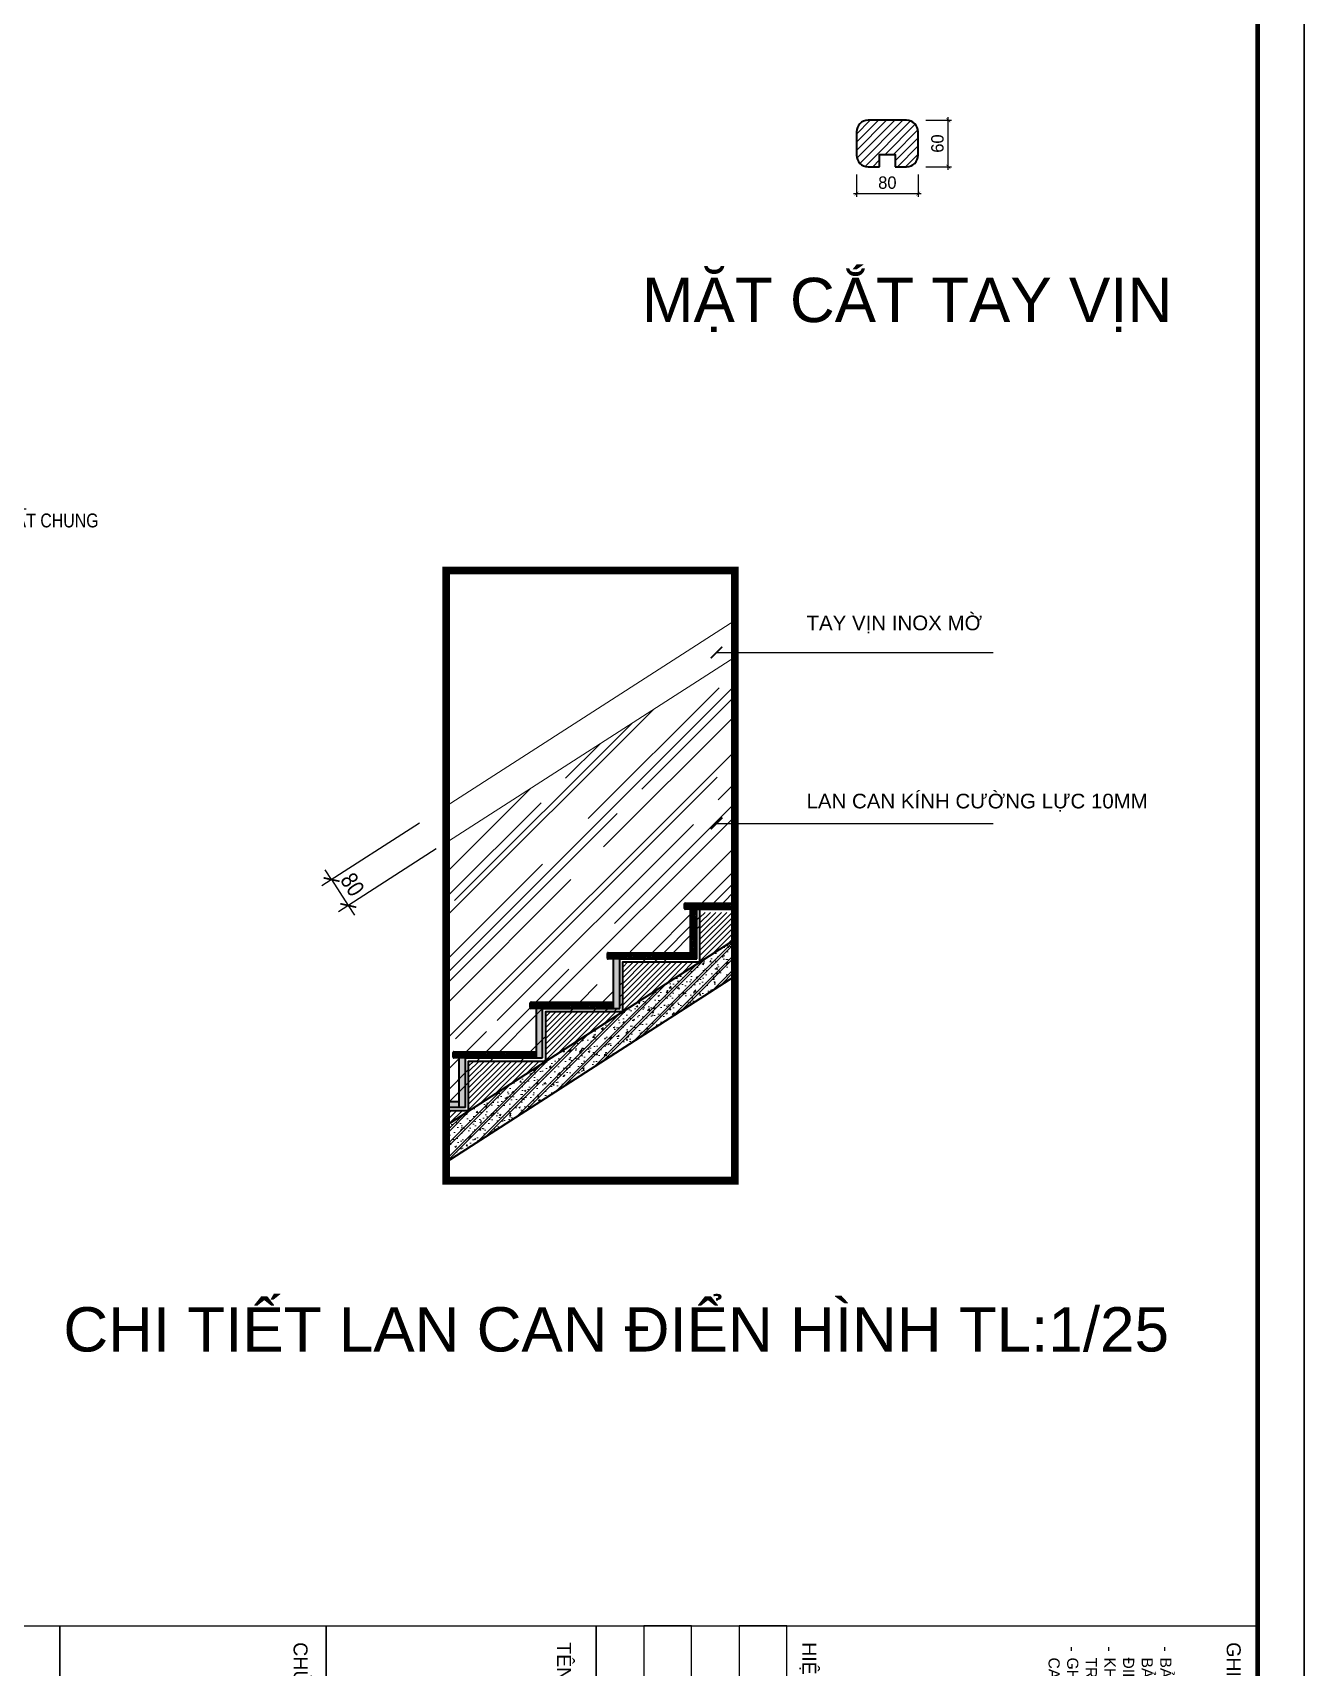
# Model space of a CAD drawing. Header units: inches. Extents: x 236662 to 497023, y -248575 to 81795.
# Drawn here: x 292130 to 300376, y -183264 to -172658 of the extents above; entities that cross this region are included whole.
import ezdxf
from ezdxf.enums import TextEntityAlignment as Align
from ezdxf.xclip import XClip

# ---------------------------------------------------------------- set-up
doc = ezdxf.new("R2010")
doc.units = ezdxf.units.IN
doc.header["$LTSCALE"] = 10
doc.header["$MEASUREMENT"] = 0
doc.linetypes.add('ACAD_ISO02W100', pattern=[15, 12, -3])
for name, color, linetype in [('01. HP_TEXT', 9, 'Continuous'), ('07. HP_KY HIEU', 43, 'Continuous'), ('08. HP_DIM', 118, 'Continuous'), ('NOITHAT', 144, 'Continuous')]:
    doc.layers.add(name, color=color, linetype=linetype)
for name, color, linetype, lineweight in [('02. HP_BE TONG', 1, 'Continuous', 35), ('03. HP_TUONG', 2, 'Continuous', 35), ('06. HP_THAY 1', 134, 'Continuous', 15), ('06. HP_THAY 2', 147, 'Continuous', 13), ('09_HP_HATCH', 8, 'Continuous', 5), ('TUONG', 5, 'Continuous', 35)]:
    doc.layers.add(name, color=color, linetype=linetype, lineweight=lineweight)
doc.layers.add('Tpl_Bound', color=1, linetype='Continuous', plot=False)
doc.styles.add('BIM STANDARDS', font='VAVOB.TTF')
doc.styles.add('Dimtext', font='vni.common.VAVON.ttf')
doc.styles.add('TA1', font='arial.ttf')
doc.styles.add('TEXT (none)', font='arial.ttf')
doc.styles.add('text2', font='VHELVCN.TTF')
doc.styles.add('VN-HELVE', font='VHELVEN.TTF')
doc.dimstyles.new('1.10', dxfattribs={"dimscale": 0, "dimtxt": 80, "dimasz": 25, "dimexe": 20, "dimexo": 50, "dimgap": 30, "dimtad": 1, "dimdec": 0, "dimlfac": 0.2, "dimdsep": 46, "dimtxsty": 'Dimtext', "dimblk": 'ARCHTICK', "dimcen": 250, "dimdle": 20, "dimclrd": 256, "dimclre": 256, "dimclrt": 7, "dimadec": 0, "dimazin": 0, "dimtfac": 1, "dimtdec": 0, "dimtix": 1, "dimtmove": 2, "dimatfit": 3, "dimldrblk": 'OPEN90', "dimfxl": 1, "dimtolj": 1, "dimarcsym": 0})
doc.dimstyles.new('AL-100 (1-50)', dxfattribs={"dimscale": 0.5, "dimtxt": 220, "dimasz": 150, "dimexe": 150, "dimexo": 150, "dimgap": 80, "dimtad": 1, "dimdec": 0, "dimzin": 9, "dimtxsty": 'text2', "dimblk": 'ARCHTICK', "dimcen": 1, "dimdle": 150, "dimclrd": 256, "dimclre": 256, "dimclrt": 7, "dimadec": 0, "dimazin": 0, "dimtfac": 1, "dimtdec": 0, "dimtix": 1, "dimtmove": 2, "dimatfit": 3, "dimldrblk": 'ARCHTICK', "dimfxl": 1, "dimtolj": 1, "dimtzin": 0, "dimlwd": -1, "dimlwe": -1, "dimarcsym": 0})
doc.dimstyles.new('AL-50', dxfattribs={"dimscale": 0.5, "dimtxt": 220, "dimasz": 150, "dimexe": 150, "dimexo": 150, "dimgap": 80, "dimtad": 1, "dimdec": 0, "dimlfac": 0.5, "dimzin": 9, "dimtxsty": 'text2', "dimblk": 'ARCHTICK', "dimcen": 1, "dimdle": 150, "dimclrd": 256, "dimclre": 256, "dimclrt": 7, "dimadec": 0, "dimazin": 0, "dimtfac": 1, "dimtdec": 0, "dimtix": 1, "dimtmove": 2, "dimatfit": 3, "dimldrblk": 'ARCHTICK', "dimfxl": 1, "dimtolj": 1, "dimtzin": 0, "dimlwd": -1, "dimlwe": -1, "dimarcsym": 0})

# ---------------------------------------------------------------- blocks, each defined once
blk = doc.blocks.new('KHUNG TEN A-3')
at = {"layer": '01. HP_TEXT'}
for points in [[(365, 220.95), (365, 292), (415, 292), (415, 220.95)], [(365, 241.41), (365, 236.3), (415, 236.3), (415, 241.41)], [(365, 231.18), (365, 236.3), (415, 236.3), (415, 231.18)], [(365, 231.18), (365, 226.07), (415, 226.07), (415, 231.18)], [(365, 220.95), (365, 226.07), (415, 226.07), (415, 220.95)], [(365, 191.95), (365, 220.95), (415, 220.95), (415, 191.95)], [(365, 163.34), (365, 191.95), (415, 191.95), (415, 163.34)], [(365, 116.74), (365, 163.34), (415, 163.34), (415, 116.74)]]:
    blk.add_lwpolyline(points, close=True, dxfattribs=at)
at = {"layer": '02. HP_BE TONG', "color": 1, "const_width": 0.5}
blk.add_lwpolyline([(15, 5), (415, 5), (415, 292), (15, 292)], close=True, dxfattribs=at)
at = {"layer": '06. HP_THAY 1'}
blk.add_lwpolyline([(0, 297), (420, 297), (420, 0), (0, 0)], close=True, dxfattribs=at)
at = {"layer": 'Defpoints'}
blk.add_lwpolyline([(0, 0), (420, 0), (420, 297), (0, 297)], close=True, dxfattribs=at)
at = {"layer": '01. HP_TEXT', "color": 7, "style": 'TA1'}
for s, p in [('GHI CHÚ CHUNG', (366.75, 288.67)), ('HIỆU CHỈNH', (366.75, 243.09)), ('TÊN CÔNG TRÌNH', (366.75, 216.75)), ('CHỦ ĐẦU TƯ', (366.75, 188.44))]:
    blk.add_text(s, height=1.5, dxfattribs=at).set_placement(p)
at = {"layer": '01. HP_TEXT', "insert": (366, 282.73), "char_height": 1.2, "attachment_point": 1, "style": 'TEXT (none)'}
blk.add_mtext_dynamic_manual_height_columns('\\pi-1.2,l2.4,t2.4,4.8;-^IBẢN VẼ NÀY PHẢI ĐƯỢC XEM CÙNG VỚI CÁC \\P\\pi0,t4.8;BẢN VẼ LIÊN QUAN: KIẾN TRÚC - KẾT CẤU - CƠ \\PĐIỆN.\\P\\pi-1.2,t2.4,4.8;-^IKHÔNG SỬ DỤNG THƯỚC ĐỂ ĐO KÍCH THƯỚC \\P\\pi0,t4.8;TRỰC TIẾP TRÊN BẢN VẼ.\\P\\pi-1.2,t2.4,4.8;-^IGHI CHÚ CAO ĐỘ TRÊN BẢN VẼ KIẾN TRÚC LÀ \\P\\pi0,t4.8;CAO ĐỘ HOÀN THIỆN DỰ ÁN.', width=42.6333, gutter_width=2.41, heights=[32.36], dxfattribs=at)
blk = doc.blocks.new('MATCAT 1-1')
at = {"layer": '09_HP_HATCH'}
h = blk.add_hatch(dxfattribs=at)
h.set_pattern_fill('CHAU-01', color=256, scale=15, pattern_type=2)
h.set_pattern_definition([(50, (-142586.48, -76117.05), (107.589027, -9.41282), [11.25, -123.75]), (355, (-142586.48, -76117.05), (-20.8127, 112.82882), [9, -99]), (100.4514, (-142577.52, -76117.83), (86.77641, 103.41593), [9.56103, -105.17132]), (46.1842, (-142586.48, -76087.05), (160.08616, -24.82785), [16.875, -185.625]), (96.6356, (-142573.14, -76089.12), (140.1994, 146.11768), [14.34154, -157.75695]), (351.1842, (-142586.48, -76087.05), (140.1993, 146.11779), [13.5, -148.5]), (21, (-142571.48, -76094.55), (89.53606, -60.392834), [11.25, -123.75]), (326, (-142571.48, -76094.55), (36.4973, 108.77251), [9, -99]), (71.4514, (-142564.02, -76099.58), (126.033394, 48.379575), [9.56103, -105.17132]), (37.5, (-142586.483, -76117.05), (1.823978, 49.934078), [0, -97.8, 0, -100.5, 0, -99.375]), (7.5, (-142586.483, -76117.05), (39.46043, 59.161757), [0, -57.3, 0, -95.55, 0, -37.875]), (327.5, (-142619.933, -76117.05), (80.073365, -3.383231), [0, -37.5, 0, -117, 0, -155.25]), (317.5, (-142634.93, -76117.05), (87.477925, 15.015747), [0, -48.75, 0, -77.7, 0, -110.25]), (45, (-142586.483, -76117.05), (-45.078057, 45.078057), []), (45, (-142586.483, -76098.674), (-45.078057, 45.078057), [])])
h.paths.add_polyline_path([(-5400, 2824), (-5400, 2724), (-200, 2724), (-200, 2824)])
h = blk.add_hatch(dxfattribs=at)
h.set_pattern_fill('ANSI31', color=8, scale=200)
h.paths.add_polyline_path([(-5450, 2524), (-5600, 2524), (-5600, 200), (-5450, 200)])
h.paths.add_polyline_path([(-1350, 2724), (-1450, 2724), (-1450, 0), (-1350, 0)])
h.paths.add_polyline_path([(0, 2474), (-150, 2474), (-150, 0), (0, 0)])
at = {"layer": '02. HP_BE TONG'}
blk.add_lwpolyline([(-5400, 2824), (-5400, 2724), (-200, 2724), (-200, 2824)], close=True, dxfattribs=at)
at = {"layer": '02. HP_BE TONG', "const_width": 50}
blk.add_lwpolyline([(-17185, 0), (-15000, 0), (-15000, 200), (-5450, 200), (-5450, 0), (-1350, 0), (-1350, -50), (-150, -50), (-150, 0), (159, 0)], dxfattribs=at)
at = {"layer": '02. HP_BE TONG'}
blk.add_lwpolyline([(-17185, -50), (-14950, -50), (-14950, 150), (-5500, 150), (-5500, -50), (-1400, -50), (-1400, -100), (-100, -100), (-100, -50), (159, -50)], dxfattribs=at)
at = {"layer": '06. HP_THAY 2'}
for points in [[(-5400, 5824), (-150, 5824), (-150, 5844), (-5400, 5844)], [(-5400, 2600), (-1450, 2600), (-1450, 2620), (-5400, 2620)]]:
    blk.add_lwpolyline(points, close=True, dxfattribs=at)
blk = doc.blocks.new('ghi chu caoi tang')
at = {"ltscale": 100}
blk.add_lwpolyline([(613796, -45420), (612834, -45420)], dxfattribs=at)
at = {"flags": 128}
blk.add_lwpolyline([(613789, -45442), (613597, -45442), (613693, -45617)], close=True, dxfattribs=at)
blk.add_lwpolyline([(613789, -45442), (613597, -45442), (613693, -45617)], close=True, dxfattribs=at)
blk.add_solid([(613693, -45617), (613597, -45442), (613789, -45442)])
blk.add_solid([(613693, -45617), (613597, -45442), (613789, -45442)])
at = {"style": 'BIM STANDARDS'}
for p in [(613089, -45362), (613089, -45707)]:
    blk.add_attdef('COS-VEF', text='', height=177, dxfattribs=at).set_placement(p, align=Align.CENTER)
blk = doc.blocks.new('_ArchTick')
at = {"color": 0, "linetype": 'ByBlock', "const_width": 0.15}
blk.add_lwpolyline([(-0.5, -0.5), (0.5, 0.5)], dxfattribs=at)
blk = doc.blocks.new('*D498')
at = {"layer": '08. HP_DIM', "transparency": 16777216}
for p, q in [((294639, -177786), (294005, -178194)), ((294747, -177954), (294113, -178362)), ((294068, -178153), (294027, -178090)), ((294068, -178153), (294176, -178321)), ((294176, -178321), (294217, -178384))]:
    blk.add_line(p, q, dxfattribs=at)
at = {"layer": 'Defpoints', "color": 0, "transparency": 16777216}
for p in [(294702, -177745), (294810, -177913), (294176, -178321)]:
    blk.add_point(p, dxfattribs=at)
at = {"layer": '08. HP_DIM', "transparency": 16777216, "xscale": 75, "yscale": 75, "zscale": 75}
for p, rotation in [((294068, -178153), 302.7460962240385), ((294176, -178321), 122.7460962240385)]:
    blk.add_blockref('_ArchTick', p, dxfattribs=dict(at, rotation=rotation))
at = {"layer": '08. HP_DIM', "color": 7, "transparency": 16777216, "insert": (294203, -178185), "char_height": 110, "attachment_point": 5, "rotation": 302.7461, "style": 'text2'}
blk.add_mtext('\\A1;80', dxfattribs=at)
blk = doc.blocks.new('*D499')
at = {"layer": '08. HP_DIM', "lineweight": -2, "ltscale": 200, "transparency": 16777216}
for p, q in [((298067, -173547), (298067, -173206)), ((297922, -173226), (298087, -173226)), ((297922, -173527), (298087, -173527))]:
    blk.add_line(p, q, dxfattribs=at)
at = {"layer": 'Defpoints', "color": 0, "ltscale": 200, "transparency": 16777216}
for p in [(297872, -173226), (298067, -173226), (297872, -173527)]:
    blk.add_point(p, dxfattribs=at)
at = {"layer": '08. HP_DIM', "lineweight": -2, "ltscale": 200, "transparency": 16777216, "xscale": 25, "yscale": 25, "zscale": 25}
for p, rotation in [((298067, -173226), 90), ((298067, -173527), 270)]:
    blk.add_blockref('_ArchTick', p, dxfattribs=dict(at, rotation=rotation))
at = {"layer": '08. HP_DIM', "color": 7, "lineweight": 5, "ltscale": 200, "transparency": 16777216, "insert": (297997, -173377), "char_height": 80, "attachment_point": 5, "rotation": 90, "style": 'Dimtext'}
blk.add_mtext('\\A1;60', dxfattribs=at)
blk = doc.blocks.new('_Open90')
at = {"color": 0, "linetype": 'ByBlock', "lineweight": -2}
for p, q in [((0, 0), (-1, 0)), ((-0.5, 0.5), (0, 0)), ((0, 0), (-0.5, -0.5))]:
    blk.add_line(p, q, dxfattribs=at)
blk = doc.blocks.new('*D500')
at = {"layer": '08. HP_DIM', "lineweight": -2, "ltscale": 200, "transparency": 16777216}
for p, q in [((297472, -173577), (297472, -173722)), ((297872, -173577), (297872, -173722)), ((297452, -173702), (297892, -173702))]:
    blk.add_line(p, q, dxfattribs=at)
at = {"layer": 'Defpoints', "color": 0, "ltscale": 200, "transparency": 16777216}
for p in [(297472, -173527), (297872, -173527), (297872, -173702)]:
    blk.add_point(p, dxfattribs=at)
at = {"layer": '08. HP_DIM', "lineweight": -2, "ltscale": 200, "transparency": 16777216, "xscale": 25, "yscale": 25, "zscale": 25, "rotation": 180}
blk.add_blockref('_ArchTick', (297472, -173702), dxfattribs=at)
at = {"layer": '08. HP_DIM', "lineweight": -2, "ltscale": 200, "transparency": 16777216, "xscale": 25, "yscale": 25, "zscale": 25}
blk.add_blockref('_ArchTick', (297872, -173702), dxfattribs=at)
at = {"layer": '08. HP_DIM', "color": 7, "lineweight": 5, "ltscale": 200, "transparency": 16777216, "insert": (297672, -173631), "char_height": 80, "attachment_point": 5, "style": 'Dimtext'}
blk.add_mtext('\\A1;80', dxfattribs=at)

msp = doc.modelspace()

# ---------------------------------------------------------------- hatches: boundary and pattern name
at = {"layer": '09_HP_HATCH'}
h = msp.add_hatch(dxfattribs=at)
h.set_pattern_fill('AR-RROOF', color=8, scale=300, angle=45)
h.set_pattern_definition([(45, (-0.02, -21312.1), (254.55844, 678.8225), [4500, -600, 1500, -300]), (45, (176.05, -20923.9), (-494.26764, 70.00357), [900, -99, 1800, -225]), (45, (-74.27, -21025.72), (960.95812, 1245.21504), [2400, -420, 1200, -300])])
edge = h.paths.add_edge_path()
edge.add_line((296683.1, -176708.9), (294825.4, -177903.7))
edge.add_line((294825.4, -177903.7), (294810.3, -179747.7))
edge.add_line((294810.3, -179747.7), (294956.3, -179653.6))
edge.add_line((294956.3, -179653.6), (294956.3, -179330.6))
edge.add_line((294956.3, -179330.6), (295456.3, -179330.6))
edge.add_line((295456.3, -179330.6), (295456.3, -179009.6))
edge.add_line((295456.3, -179009.6), (295956.3, -179009.6))
edge.add_line((295956.3, -179009.6), (295956.3, -178687.6))
edge.add_line((295956.3, -178687.6), (296456.3, -178687.6))
edge.add_line((296456.3, -178687.6), (296456.3, -178345.6))
edge.add_line((296456.3, -178345.6), (296436.3, -178345.6))
edge.add_line((296436.3, -178345.6), (296436.3, -178667.6))
edge.add_line((296436.3, -178667.6), (295936.3, -178667.6))
edge.add_line((295936.3, -178667.6), (295936.3, -178989.6))
edge.add_line((295936.3, -178989.6), (295436.3, -178989.6))
edge.add_line((295436.3, -178989.6), (295361.3, -178988.5))
edge.add_arc((295361.4, -178983.5), 5, 180, 269.09269, ccw=False)
edge.add_line((295356.4, -178983.5), (295356.4, -178953.6))
edge.add_arc((295361.4, -178953.6), 5, 89.99996, 180, ccw=False)
edge.add_line((295361.4, -178948.6), (295896.3, -178948.6))
edge.add_line((295896.3, -178948.6), (295896.3, -178667.6))
edge.add_line((295896.3, -178667.6), (295861.3, -178667.6))
edge.add_arc((295861.3, -178662.6), 5, 180, 269.99996, ccw=False)
edge.add_line((295856.3, -178662.6), (295856.3, -178632.6))
edge.add_arc((295861.3, -178632.6), 5, 89.99996, 180, ccw=False)
edge.add_line((295861.3, -178627.6), (296396.3, -178627.6))
edge.add_line((296396.3, -178627.6), (296396.3, -178345.6))
edge.add_line((296396.3, -178345.6), (296361.3, -178345.6))
edge.add_arc((296361.3, -178340.6), 5, 180, 269.99996, ccw=False)
edge.add_line((296356.3, -178340.6), (296356.3, -178310.6))
edge.add_arc((296361.3, -178310.6), 5, 89.99996, 180, ccw=False)
edge.add_line((296361.3, -178305.6), (296683.1, -178305.6))
edge.add_line((296683.1, -178305.6), (296683.1, -176708.9))
at = {"layer": '09_HP_HATCH', "ltscale": 10}
h = msp.add_hatch(dxfattribs=at)
h.set_pattern_fill('ANSI36', color=256, scale=50, angle=359.99996, style=0)
h.set_pattern_definition([(44.999959, (419040.8976, -411991.258), (3.31457172, 12.15339543), [15.625, -3.125, 0, -3.125])])
edge = h.paths.add_edge_path()
edge.add_line((296683.1, -178345.6), (296683.1, -178305.6))
edge.add_line((296683.1, -178305.6), (296376.3, -178305.6))
edge.add_arc((296377.2, -178326.4), 20.9, 92.40065, 180.39364)
edge.add_arc((296374.8, -178327.2), 18.5, 178.0353, 265.25234)
edge.add_line((296373.3, -178345.6), (296683.1, -178345.6))
h = msp.add_hatch(dxfattribs=at)
h.set_pattern_fill('ANSI36', color=256, scale=50, angle=-0.00004, style=0)
h.set_pattern_definition([(45, (296396.3334, -178667.644), (3.31457, 12.1534), [15.625, -3.125, 0, -3.125])])
h.paths.add_polyline_path([(296413.5, -178345.6), (296413.5, -178667.6), (296436.3, -178667.6), (296436.3, -178345.6)])
h.paths.add_polyline_path([(296413.5, -178667.6), (296413.5, -178345.6), (296396.3, -178345.6), (296396.3, -178667.6)])
at = {"layer": '09_HP_HATCH', "ltscale": 200}
h = msp.add_hatch(dxfattribs=at)
h.set_pattern_fill('ANSI31', color=256, scale=200, style=0)
h.set_pattern_definition([(45, (1499.977, -20347.097), (-17.6776695, 17.6776695), [])])
h.paths.add_polyline_path([(296683.1, -178541.6), (296683.1, -178365.6), (296456.3, -178365.6), (296456.3, -178687.6)])
at = {"layer": '09_HP_HATCH'}
h = msp.add_hatch(dxfattribs=at)
h.set_pattern_fill('CHAU-01', color=256, scale=15, pattern_type=2)
h.set_pattern_definition([(50, (-0.02, -21312.1), (107.589027, -9.41282), [11.25, -123.75]), (355, (-0.02, -21312.1), (-20.8127, 112.82882), [9, -99]), (100.4514, (8.94, -21312.88), (86.776407, 103.41593), [9.56103, -105.171317]), (46.1842, (-0.02, -21282.1), (160.086157, -24.82785), [16.875, -185.625]), (96.6356, (13.32, -21284.16), (140.199406, 146.11768), [14.34154, -157.75695]), (351.1842, (-0.02, -21282.1), (140.19929, 146.11779), [13.5, -148.5]), (21, (14.98, -21289.6), (89.536058, -60.392834), [11.25, -123.75]), (326, (14.98, -21289.6), (36.4973, 108.772507), [9, -99]), (71.4514, (22.44, -21294.63), (126.033394, 48.379575), [9.56103, -105.171317]), (37.5, (-0.024, -21312.096), (1.8239783, 49.934078), [0, -97.8, 0, -100.5, 0, -99.375]), (7.5, (-0.024, -21312.096), (39.460431, 59.161757), [0, -57.3, 0, -95.55, 0, -37.875]), (327.5, (-33.474, -21312.096), (80.0733654, -3.3832308), [0, -37.5, 0, -117, 0, -155.25]), (317.5, (-48.474, -21312.096), (87.477925, 15.015747), [0, -48.75, 0, -77.7, 0, -110.25]), (45, (-0.024, -21312.096), (-45.078057, 45.078057), []), (45, (-0.024, -21293.72), (-45.078057, 45.078057), [])])
h.paths.add_polyline_path([(296683.1, -178779.5), (296683.1, -178541.6), (294810.3, -179747.7), (294810.3, -179985.6)])
at = {"layer": '09_HP_HATCH', "ltscale": 10}
h = msp.add_hatch(dxfattribs=at)
h.set_pattern_fill('ANSI36', color=256, scale=50, angle=-0.00004, style=0)
h.set_pattern_definition([(44.99996, (294810.2503, -179632.643), (3.314572, 12.153395), [15.625, -3.125, 0, -3.125])])
h.paths.add_polyline_path([(294896.3, -179592.6), (294810.3, -179592.6), (294810.3, -179632.6), (294896.3, -179632.6)])
h.paths.add_polyline_path([(294936.3, -179310.6), (294896.3, -179310.6), (294896.3, -179632.6), (294936.3, -179632.6)])
h.paths.add_polyline_path([(295436.3, -178989.6), (295396.4, -178989), (295396.4, -179310.6), (295436.3, -179310.6)])
h.paths.add_polyline_path([(295936.3, -178667.6), (295896.3, -178667.6), (295896.3, -178989.6), (295936.3, -178989.6)])
h = msp.add_hatch(dxfattribs=at)
h.set_pattern_fill('ANSI36', color=256, scale=50, angle=359.99996, style=0)
h.set_pattern_definition([(44.999959, (418540.87, -412313.2575), (3.31457172, 12.15339543), [15.625, -3.125, 0, -3.125])])
h.paths.add_polyline_path([(295936.3, -178667.6), (295873.2, -178667.6, -0.4000577), (295856.3, -178648.6, -0.4039906), (295876.3, -178627.6), (295896.3, -178627.6), (296396.3, -178627.6), (296396.3, -178667.6)])
at = {"layer": '09_HP_HATCH', "ltscale": 200}
h = msp.add_hatch(dxfattribs=at)
h.set_pattern_fill('ANSI31', color=256, scale=200, style=0)
h.set_pattern_definition([(45, (999.976, -20669.096), (-17.6776695, 17.6776695), [])])
h.paths.add_polyline_path([(295956.3, -179009.6), (295956.3, -178687.6), (296456.3, -178687.6)])
at = {"layer": '09_HP_HATCH', "ltscale": 10}
h = msp.add_hatch(dxfattribs=at)
h.set_pattern_fill('ANSI36', color=256, scale=50, angle=-0.00004, style=0)
h.set_pattern_definition([(134.99996, (296396.333, -178989.644), (-3.314554, 12.1534), [15.625, -3.125, 0, -3.125])])
h.paths.add_polyline_path([(295896.3, -178948.6), (295896.3, -178989.6), (295436.3, -178989.6), (295372.8, -178988.6, -0.390902), (295356.4, -178969.6, -0.4039906), (295376.4, -178948.6), (295396.4, -178948.6)])
at = {"layer": '09_HP_HATCH', "ltscale": 200}
h = msp.add_hatch(dxfattribs=at)
h.set_pattern_fill('ANSI31', color=256, scale=200, style=0)
h.set_pattern_definition([(45, (499.976, -20990.096), (-17.6776695, 17.6776695), [])])
h.paths.add_polyline_path([(295456.3, -179330.6), (295456.3, -179008.6), (295956.3, -179008.6)])
at = {"layer": '09_HP_HATCH', "ltscale": 10}
h = msp.add_hatch(dxfattribs=at)
h.set_pattern_fill('ANSI36', color=256, scale=50, angle=-0.00004, style=0)
h.set_pattern_definition([(135, (295396.405, -179598.6436), (-3.314554, 12.1534), [15.625, -3.125, 0, -3.125])])
h.paths.add_polyline_path([(295396.4, -179270.7), (295396.4, -179310.6), (294936.3, -179310.6), (294871.8, -179310.6, -0.3845499), (294856.3, -179292.6, -0.3517754), (294876.3, -179270.7), (294896.4, -179270.7)])
at = {"layer": '09_HP_HATCH', "ltscale": 200}
h = msp.add_hatch(dxfattribs=at)
h.set_pattern_fill('ANSI31', color=256, scale=200, style=0)
h.set_pattern_definition([(45, (-0.024, -21312.096), (-17.6776695, 17.6776695), [])])
h.paths.add_polyline_path([(294956.3, -179652.6), (294956.3, -179330.6), (295456.3, -179330.6)])
h = msp.add_hatch(dxfattribs=at)
h.set_pattern_fill('ANSI31', color=256, scale=200, style=0)
h.set_pattern_definition([(45, (-500.024, -21634.095), (-17.6776695, 17.6776695), [])])
h.paths.add_polyline_path([(294810.3, -179652.6), (294810.3, -179746.7), (294956.3, -179652.6)])
at = {"layer": 'NOITHAT', "lineweight": 15, "ltscale": 10}
h = msp.add_hatch(dxfattribs=at)
h.set_pattern_fill('ANSI31', color=256, scale=300, style=0)
h.set_pattern_definition([(45, (297471.64, -173527.415), (-26.5165, 26.5165), [])])
edge = h.paths.add_edge_path()
edge.add_arc((297796.6, -173301), 75, 360, 450)
edge.add_line((297796.6, -173226), (297546.6, -173226))
edge.add_arc((297546.6, -173301), 75, 90, 180)
edge.add_line((297471.6, -173301), (297471.6, -173452.4))
edge.add_arc((297546.6, -173452.4), 75, 180, 270)
edge.add_line((297546.6, -173527.4), (297621.6, -173527.4))
edge.add_line((297621.6, -173527.4), (297621.6, -173447.4))
edge.add_line((297621.6, -173447.4), (297721.6, -173447.4))
edge.add_line((297721.6, -173447.4), (297721.6, -173527.4))
edge.add_line((297721.6, -173527.4), (297796.6, -173527.4))
edge.add_arc((297796.6, -173452.4), 75, 270, 360)
edge.add_line((297871.6, -173452.4), (297871.6, -173301))

# ---------------------------------------------------------------- linework, layer by layer
at = {"layer": '02. HP_BE TONG', "elevation": 11.3, "flags": 128}
for points in [[(294810.3, -179747.7), (296683.1, -178541.6)], [(294810.3, -179985.6), (296683.1, -178779.5)]]:
    msp.add_lwpolyline(points, dxfattribs=at)
at = {"layer": '03. HP_TUONG'}
for p, q in [((296356.3, -178340.6, 11.3), (296356.3, -178310.6, 11.3)), ((296356.3, -178326.6, 11.3), (296356.3, -178326.6, 11.3)), ((296361.3, -178305.6, 11.3), (296683.1, -178305.6, 11.3)), ((296436.3, -178345.6, 11.3), (296361.3, -178345.6, 11.3)), ((296396.3, -178667.6, 11.3), (296396.3, -178345.6, 11.3)), ((296436.3, -178667.6, 11.3), (296436.3, -178345.6, 11.3)), ((296436.3, -178345.6, 11.3), (296683.1, -178345.6, 11.3)), ((296456.3, -178687.6, 11.3), (296456.3, -178345.6, 11.3)), ((295856.3, -178662.6, 11.3), (295856.3, -178632.6, 11.3)), ((295856.3, -178648.6, 11.3), (295856.3, -178648.6, 11.3)), ((295861.3, -178627.6, 11.3), (296396.3, -178627.6, 11.3)), ((295936.3, -178667.6, 11.3), (295861.3, -178667.6, 11.3)), ((295896.3, -178989.6, 11.3), (295896.3, -178667.6, 11.3)), ((295936.3, -178989.6, 11.3), (295936.3, -178667.6, 11.3)), ((295936.3, -178667.6, 11.3), (296436.3, -178667.6, 11.3)), ((295356.4, -178983.5, 11.3), (295356.4, -178953.6, 11.3)), ((295436.3, -178989.6, 11.3), (295361.3, -178988.5, 11.3)), ((295361.4, -178948.6, 11.3), (295896.3, -178948.6, 11.3)), ((295396.4, -179310.6, 11.3), (295396.4, -178988.7, 11.3)), ((295436.3, -179310.6, 11.3), (295436.3, -178989.6, 11.3)), ((295436.3, -178989.6, 11.3), (295936.3, -178989.6, 11.3)), ((294856.3, -179305.6, 11.3), (294856.3, -179275.7, 11.3)), ((294861.3, -179270.7, 11.3), (295396.4, -179270.7, 11.3)), ((294936.3, -179310.6, 11.3), (294861.3, -179310.6, 11.3)), ((294896.3, -179632.6, 11.3), (294896.3, -179310.6, 11.3)), ((294936.3, -179632.6, 11.3), (294936.3, -179310.6, 11.3)), ((294936.3, -179310.6, 11.3), (295436.3, -179310.6, 11.3)), ((294810.3, -179592.6, 11.3), (294896.3, -179592.6, 11.3)), ((294936.3, -179632.6, 11.3), (294810.3, -179632.6, 11.3)), ((294956.3, -179652.6, 11.3), (294810.3, -179652.6, 11.3))]:
    msp.add_line(p, q, dxfattribs=at)
at = {"layer": '03. HP_TUONG', "elevation": 11.3, "flags": 128}
msp.add_lwpolyline([(294956.3, -179652.6), (294956.3, -179330.6), (295456.3, -179330.6), (295456.3, -179009.6), (295956.3, -179009.6), (295956.3, -178687.6), (296456.3, -178687.6)], dxfattribs=at)
at = {"layer": '03. HP_TUONG'}
for centre, start, end in [((296361.3, -178310.6, 11.3), 89.99996, 180), ((296361.3, -178340.6, 11.3), 180, 269.99996), ((295861.3, -178632.6, 11.3), 89.99996, 180), ((295861.3, -178662.6, 11.3), 180, 269.99996), ((295361.4, -178953.6, 11.3), 89.99996, 180), ((295361.4, -178983.5, 11.3), 180, 269.09269), ((294861.3, -179275.7, 11.3), 89.99996, 180), ((294861.3, -179305.6, 11.3), 180, 269.99996)]:
    msp.add_arc(centre, 5, start, end, dxfattribs=at)
at = {"layer": '06. HP_THAY 1'}
for p, q in [((294810.3, -177675.6, 11.3), (296683.1, -176471.1, 11.3)), ((294825.4, -177903.7, 11.3), (296683.1, -176708.9, 11.3))]:
    msp.add_line(p, q, dxfattribs=at)
at = {"layer": '07. HP_KY HIEU', "linetype": 'ACAD_ISO02W100', "ltscale": 5, "const_width": 50, "elevation": 11.3}
msp.add_lwpolyline([(296683.1, -180106.5), (296683.1, -176146.9), (294810.3, -176146.9), (294810.3, -180106.5)], close=True, dxfattribs=at)
at = {"layer": 'Tpl_Bound', "color": 1}
msp.add_lwpolyline([(282444.6, -186454.4), (282444.6, -160959.6), (300375.7, -160959.6), (300375.7, -186454.4)], close=True, dxfattribs=at)
at = {"layer": 'TUONG', "ltscale": 10, "elevation": 11.3, "flags": 128}
msp.add_lwpolyline([(297721.6, -173527.4), (297796.6, -173527.4, 0.4142136), (297871.6, -173452.4), (297871.6, -173301, 0.4142136), (297796.6, -173226), (297546.6, -173226, 0.4142136), (297471.6, -173301), (297471.6, -173452.4, 0.4142136), (297546.6, -173527.4), (297621.6, -173527.4)], format="xyb", dxfattribs=at)
msp.add_lwpolyline([(297621.6, -173527.4), (297621.6, -173447.4), (297721.6, -173447.4), (297721.6, -173527.4)], dxfattribs=at)

# ---------------------------------------------------------------- block references
at = {"color": 1, "extrusion": (-2.60012e-09, -0.006863, 0.999976), "xscale": 60.37411910564994, "yscale": 60.37411910564994, "zscale": 60.37411910564994, "rotation": 269.9999565870517}
msp.add_blockref('KHUNG TEN A-3', (282444.6, -160956.9, 949.9), dxfattribs=at)
ref = msp.add_blockref('MATCAT 1-1', (294921.5, -178710.2, 11.3))
XClip(ref).set_block_clipping_path([(-9600.0000000002, -361.7677037538), (-5075.5144995118, 14800)])
ref = msp.add_blockref('ghi chu caoi tang', (724676.3, -143686.1, 11.3), dxfattribs=dict(xscale=-0.705882340669632, yscale=0.7058823555707932, zscale=0.7058823529411761))
ref.add_attrib('COS-VEF', 'SINH HOAÏT CHUNG', dxfattribs={"height": 90, "style": 'text2'}).set_placement((292073.5, -175777.7, 11.3), align=Align.TOP_CENTER)
ref.add_attrib('COS-VEF', '+2.624', dxfattribs={"height": 90, "style": 'VN-HELVE'}).set_placement((291843.3, -175728.4, 11.3), align=Align.CENTER)

# ---------------------------------------------------------------- texts
at = {"layer": '01. HP_TEXT', "style": 'TEXT (none)'}
for s, height, p in [('MẶT CẮT TAY VỊN', 287.776, (296080.2, -174535.9, -70.6)), ('TAY VỊN INOX MỜ', 95, (297147.7, -176535, -70.6)), ('LAN CAN KÍNH CƯỜNG LỰC 10MM', 95, (297147.7, -177691, -70.6)), ('CHI TIẾT LAN CAN ĐIỂN HÌNH TL:1/25', 287.776, (292328.4, -181215.3, -206.3))]:
    msp.add_text(s, height=height, dxfattribs=at).set_placement(p)

# ---------------------------------------------------------------- dimensions: what is measured, and where the dimension line sits
at = {"layer": '08. HP_DIM', "lineweight": 5, "ltscale": 200}
dim = msp.add_linear_dim(base=(298066.6, -173226, 11.3), p1=(297871.6, -173527.4, 11.3), p2=(297871.6, -173226, 11.3), angle=90, dimstyle='1.10', override={"dimscale": 1}, dxfattribs=at)
dim.commit()
dim.dimension.update_dxf_attribs({"geometry": '*D499', "text_midpoint": (297996.6, -173376.7, 11.3)})
dim = msp.add_linear_dim(base=(297871.6, -173702.4, 11.3), p1=(297471.6, -173527.4, 11.3), p2=(297871.6, -173527.4, 11.3), dimstyle='1.10', override={"dimscale": 1}, dxfattribs=at)
dim.commit()
dim.dimension.update_dxf_attribs({"geometry": '*D500', "text_midpoint": (297671.6, -173631, 11.3)})
at = {"layer": '08. HP_DIM'}
dim = msp.add_aligned_dim(p1=(294702.1, -177745.2, 11.3), p2=(294810.3, -177913.4, 11.3), distance=-754.1, text='80', dimstyle='AL-50', dxfattribs=at)
dim.commit()
dim.dimension.update_dxf_attribs({"geometry": '*D498', "text_midpoint": (294202.8, -178185.2, 11.3)})

# ---------------------------------------------------------------- leaders
at = {"layer": '07. HP_KY HIEU', "lineweight": 5, "ltscale": 50}
for points in [[(296563.9, -176679.3, 11.3), (298359, -176679.3, 11.3)], [(296563.9, -177788.2, 11.3), (298359, -177788.2, 11.3)]]:
    msp.add_leader(points, dimstyle='AL-100 (1-50)', override={"dimtad": 0}, dxfattribs=at)

doc.saveas('drawing.dxf')
